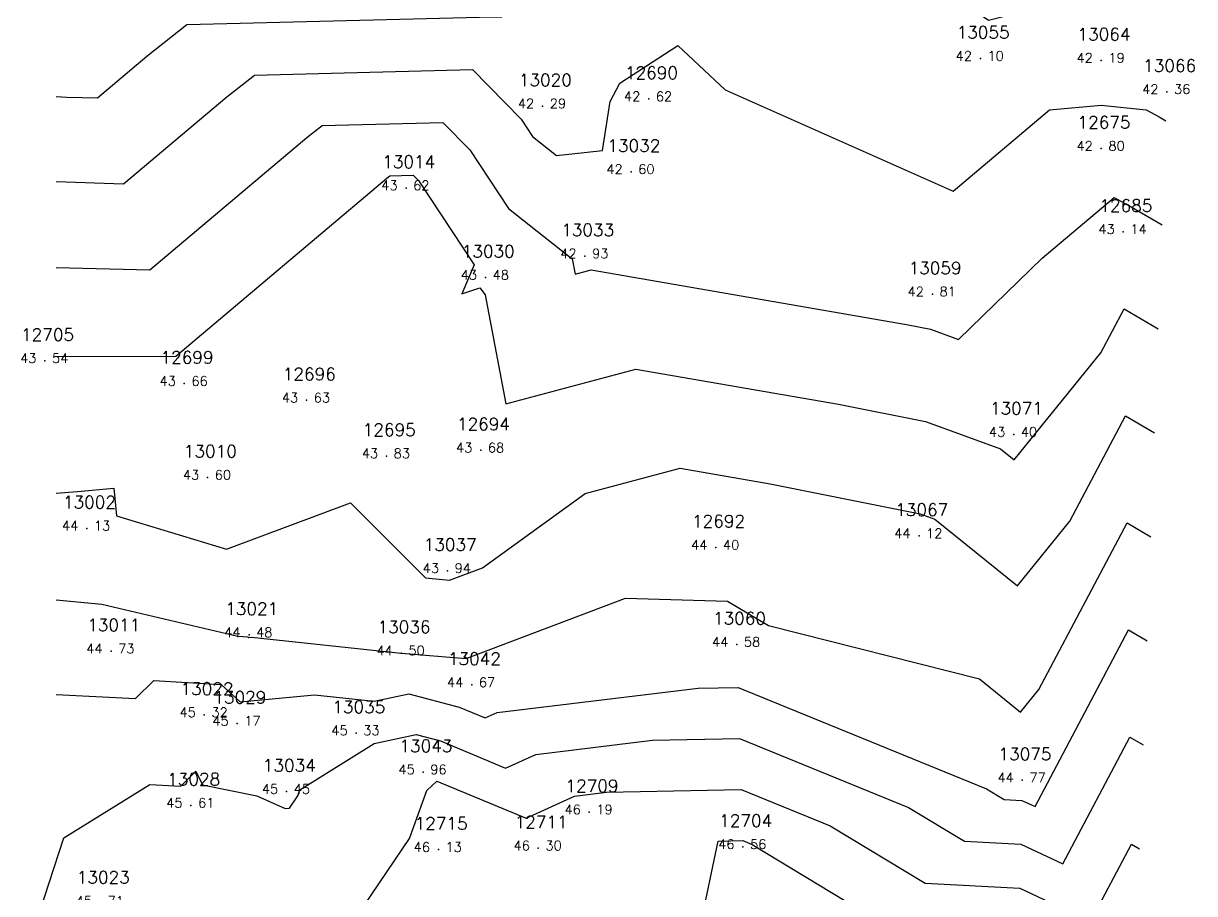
# Model space of a CAD drawing. Header units: millimetres. Extents: x 1412565 to 1412813, y 4931476 to 4931699.
# Drawn here: x 1412788.36 to 1412812.97, y 4931660.49 to 4931678.77 of the extents above; entities that cross this region are included whole.
import ezdxf
from ezdxf.enums import TextEntityAlignment as Align

# ---------------------------------------------------------------- set-up
doc = ezdxf.new("R2010")
doc.units = ezdxf.units.MM
for name, color, linetype in [('CIVIL', 50, 'Continuous'), ('CIVIL-DRAW', 80, 'Continuous'), ('CIVIL-NONAME', 130, 'Continuous'), ('CIVIL-TEXT', 240, 'Continuous'), ('CIVIL-Z', 50, 'Continuous'), ('Tcontours0', 7, 'Continuous'), ('Tcontours1', 7, 'Continuous'), ('Tcontours2', 7, 'Continuous')]:
    doc.layers.add(name, color=color, linetype=linetype)
doc.styles.add('CIVILCADMAIN', font='TXT.SHX')
doc.styles.get("Standard").update_dxf_attribs({"font": 'arial.ttf'})

# ---------------------------------------------------------------- blocks, each defined once
blk = doc.blocks.new('CIVIL-ZZ')
at = {"layer": 'CIVIL-DRAW'}
blk.add_point((0, 0), dxfattribs=at)
at = {"layer": 'CIVIL-NONAME'}
blk.add_attdef('NAME', text='', height=1.8, dxfattribs=at).set_placement((0, 2.1), align=Align.CENTER)
at = {"layer": 'CIVIL-TEXT', "flags": 8}
blk.add_attdef('TEXT', text='', height=2, dxfattribs=at).set_placement((0.2, -3.3), align=Align.CENTER)
at = {"layer": 'CIVIL-Z'}
blk.add_attdef('Z1', text='', height=1.6, dxfattribs=at).set_placement((-0.75, -0.225), align=Align.RIGHT)
blk.add_attdef('Z2', (0.75, -0.225), '', height=1.6, dxfattribs=at)

msp = doc.modelspace()

# ---------------------------------------------------------------- linework, layer by layer
at = {"layer": 'Tcontours0', "elevation": 45}
msp.add_lwpolyline([(1412789.048, 4931664.667), (1412790.715, 4931664.586), (1412791.097, 4931664.967), (1412792.518, 4931664.88), (1412792.912, 4931664.518), (1412794.476, 4931664.66), (1412795.728, 4931664.528), (1412796.458, 4931664.684), (1412797.519, 4931664.402), (1412798.063, 4931664.176), (1412798.316, 4931664.29), (1412802.541, 4931664.802), (1412803.378, 4931664.818), (1412808.596, 4931662.69), (1412808.968, 4931662.465), (1412809.34, 4931662.445), (1412809.618, 4931662.315), (1412811.582, 4931666.025), (1412811.972, 4931665.796)], dxfattribs=at)
at = {"layer": 'Tcontours1'}
for points, elevation in [([(1412789.047, 4931677.234), (1412789.272, 4931677.216), (1412789.916, 4931677.206), (1412790.956, 4931678.083), (1412791.795, 4931678.742), (1412798.225, 4931678.907), (1412798.411, 4931678.909), (1412798.433, 4931678.926), (1412801.443, 4931679.937), (1412802.804, 4931680.548), (1412804.462, 4931680.645), (1412806.943, 4931679.977), (1412808.642, 4931678.833), (1412809.99, 4931679.175), (1412811.711, 4931679.817), (1412811.957, 4931679.818), (1412811.992, 4931679.85), (1412812.014, 4931679.884), (1412812.459, 4931679.656)], 42), ([(1412789.048, 4931673.639), (1412791.015, 4931673.588), (1412794.316, 4931676.371), (1412794.638, 4931676.623), (1412797.174, 4931676.689), (1412797.738, 4931676.112), (1412798.554, 4931674.882), (1412799.894, 4931673.823), (1412799.956, 4931673.499), (1412800.291, 4931673.589), (1412806.916, 4931672.444), (1412807.419, 4931672.343), (1412808.011, 4931672.13), (1412809.769, 4931673.834), (1412811.281, 4931675.111), (1412811.635, 4931674.918), (1412812.289, 4931674.534)], 43), ([(1412789.047, 4931668.902), (1412789.496, 4931668.936), (1412790.257, 4931669.001), (1412790.313, 4931668.422), (1412792.625, 4931667.725), (1412795.234, 4931668.697), (1412796.807, 4931667.12), (1412797.166, 4931667.085), (1412797.312, 4931667.073), (1412798.006, 4931667.334), (1412800.166, 4931668.893), (1412802.162, 4931669.425), (1412804.055, 4931669.098), (1412807.206, 4931668.465), (1412807.512, 4931668.355), (1412809.249, 4931666.95), (1412810.351, 4931668.312), (1412811.522, 4931670.522), (1412812.13, 4931670.165)], 44), ([(1412789.014, 4931656.319), (1412789.229, 4931656.291), (1412792.559, 4931655.395), (1412792.818, 4931655.608), (1412792.76, 4931656.024), (1412792.702, 4931658.044), (1412792.568, 4931658.562), (1412793.138, 4931658.862), (1412793.526, 4931658.687), (1412794.555, 4931658.805), (1412796.47, 4931661.643), (1412796.835, 4931662.656), (1412797.045, 4931662.852), (1412798.922, 4931662.071), (1412799.941, 4931662.534), (1412800.616, 4931662.615), (1412803.443, 4931662.672), (1412805.316, 4931661.908), (1412807.309, 4931660.704), (1412809.298, 4931660.6), (1412810.782, 4931659.902), (1412811.643, 4931661.528), (1412811.814, 4931661.428)], 46)]:
    msp.add_lwpolyline(points, dxfattribs=dict(at, elevation=elevation))
at = {"layer": 'Tcontours2'}
for points, elevation in [([(1412789.048, 4931675.446), (1412790.465, 4931675.397), (1412792.636, 4931677.227), (1412793.217, 4931677.682), (1412797.798, 4931677.8), (1412798.817, 4931676.758), (1412799.058, 4931676.395), (1412799.562, 4931675.996), (1412800.53, 4931676.095), (1412800.689, 4931677.125), (1412800.892, 4931677.516), (1412802.111, 4931678.306), (1412803.108, 4931677.376), (1412807.901, 4931675.241), (1412809.921, 4931676.95), (1412811.01, 4931677.05), (1412811.951, 4931676.951), (1412812.225, 4931676.802), (1412812.368, 4931676.718)], 42.5), ([(1412789.037, 4931671.771), (1412791.564, 4931671.779), (1412795.997, 4931675.515), (1412796.059, 4931675.564), (1412796.55, 4931675.577), (1412796.659, 4931675.465), (1412797.831, 4931673.699), (1412797.569, 4931673.086), (1412797.951, 4931673.216), (1412798.06, 4931673.067), (1412798.496, 4931670.779), (1412801.226, 4931671.507), (1412805.485, 4931670.771), (1412807.313, 4931670.404), (1412808.894, 4931669.834), (1412809.183, 4931669.6), (1412811.002, 4931671.846), (1412811.492, 4931672.771), (1412812.209, 4931672.35)], 43.5), ([(1412789.049, 4931666.66), (1412790.004, 4931666.569), (1412792.868, 4931665.893), (1412793.078, 4931665.88), (1412793.093, 4931665.866), (1412793.153, 4931665.872), (1412796.3, 4931665.54), (1412797.661, 4931665.429), (1412801.01, 4931666.69), (1412803.154, 4931666.627), (1412804.016, 4931666.117), (1412808.449, 4931665.001), (1412809.315, 4931664.301), (1412809.701, 4931664.778), (1412811.552, 4931668.274), (1412812.051, 4931667.981)], 44.5), ([(1412788.695, 4931660.088), (1412789.212, 4931661.658), (1412791.016, 4931662.776), (1412791.67, 4931662.745), (1412791.986, 4931663.061), (1412792.123, 4931662.77), (1412793.262, 4931662.539), (1412793.857, 4931662.272), (1412793.95, 4931662.282), (1412794.125, 4931662.54), (1412794.171, 4931662.67), (1412795.73, 4931663.639), (1412796.615, 4931663.828), (1412797.124, 4931663.693), (1412798.493, 4931663.123), (1412799.129, 4931663.412), (1412801.579, 4931663.709), (1412803.41, 4931663.745), (1412806.956, 4931662.299), (1412808.139, 4931661.585), (1412809.319, 4931661.523), (1412810.2, 4931661.109), (1412811.613, 4931663.776), (1412811.893, 4931663.612)], 45.5), ([(1412802.586, 4931659.826), (1412802.956, 4931661.588), (1412803.476, 4931661.599), (1412803.677, 4931661.517), (1412806.479, 4931659.824)], 46.5)]:
    msp.add_lwpolyline(points, dxfattribs=dict(at, elevation=elevation))

# ---------------------------------------------------------------- block references
at = {"layer": 'CIVIL'}
ref = msp.add_blockref('CIVIL-ZZ', (1412808.47, 4931678.03, 42.1), dxfattribs=dict(at, xscale=0.2, yscale=0.2))
ref.add_attrib('Z2', '10', (1412808.62, 4931677.985), dxfattribs={"layer": 'CIVIL-Z', "height": 0.2, "style": 'CIVILCADMAIN'})
ref.add_attrib('Z1', '42', (1412807.95, 4931677.985), dxfattribs={"layer": 'CIVIL-Z', "height": 0.2, "style": 'CIVILCADMAIN'})
ref.add_attrib('NAME', '13055', (1412807.97, 4931678.45), dxfattribs={"layer": 'CIVIL-NONAME', "height": 0.26, "style": 'CIVILCADMAIN'})
ref = msp.add_blockref('CIVIL-ZZ', (1412811.01, 4931677.99, 42.19), dxfattribs=dict(at, xscale=0.2, yscale=0.2))
ref.add_attrib('Z2', '19', (1412811.16, 4931677.945), dxfattribs={"layer": 'CIVIL-Z', "height": 0.2, "style": 'CIVILCADMAIN'})
ref.add_attrib('Z1', '42', (1412810.49, 4931677.945), dxfattribs={"layer": 'CIVIL-Z', "height": 0.2, "style": 'CIVILCADMAIN'})
ref.add_attrib('NAME', '13064', (1412810.51, 4931678.41), dxfattribs={"layer": 'CIVIL-NONAME', "height": 0.26, "style": 'CIVILCADMAIN'})
ref = msp.add_blockref('CIVIL-ZZ', (1412812.39, 4931677.33, 42.36), dxfattribs=dict(at, xscale=0.2, yscale=0.2))
ref.add_attrib('Z2', '36', (1412812.54, 4931677.285), dxfattribs={"layer": 'CIVIL-Z', "height": 0.2, "style": 'CIVILCADMAIN'})
ref.add_attrib('Z1', '42', (1412811.87, 4931677.285), dxfattribs={"layer": 'CIVIL-Z', "height": 0.2, "style": 'CIVILCADMAIN'})
ref.add_attrib('NAME', '13066', (1412811.89, 4931677.75), dxfattribs={"layer": 'CIVIL-NONAME', "height": 0.26, "style": 'CIVILCADMAIN'})
ref = msp.add_blockref('CIVIL-ZZ', (1412801.5, 4931677.18, 42.62), dxfattribs=dict(at, xscale=0.2, yscale=0.2))
ref.add_attrib('Z2', '62', (1412801.65, 4931677.135), dxfattribs={"layer": 'CIVIL-Z', "height": 0.2, "style": 'CIVILCADMAIN'})
ref.add_attrib('Z1', '42', (1412800.98, 4931677.135), dxfattribs={"layer": 'CIVIL-Z', "height": 0.2, "style": 'CIVILCADMAIN'})
ref.add_attrib('NAME', '12690', (1412801, 4931677.6), dxfattribs={"layer": 'CIVIL-NONAME', "height": 0.26, "style": 'CIVILCADMAIN'})
ref = msp.add_blockref('CIVIL-ZZ', (1412799.27, 4931677.03, 42.29), dxfattribs=dict(at, xscale=0.2, yscale=0.2))
ref.add_attrib('Z2', '29', (1412799.42, 4931676.985), dxfattribs={"layer": 'CIVIL-Z', "height": 0.2, "style": 'CIVILCADMAIN'})
ref.add_attrib('Z1', '42', (1412798.75, 4931676.985), dxfattribs={"layer": 'CIVIL-Z', "height": 0.2, "style": 'CIVILCADMAIN'})
ref.add_attrib('NAME', '13020', (1412798.77, 4931677.45), dxfattribs={"layer": 'CIVIL-NONAME', "height": 0.26, "style": 'CIVILCADMAIN'})
ref = msp.add_blockref('CIVIL-ZZ', (1412811.01, 4931676.14, 42.8), dxfattribs=dict(at, xscale=0.2, yscale=0.2))
ref.add_attrib('Z2', '80', (1412811.16, 4931676.095), dxfattribs={"layer": 'CIVIL-Z', "height": 0.2, "style": 'CIVILCADMAIN'})
ref.add_attrib('Z1', '42', (1412810.49, 4931676.095), dxfattribs={"layer": 'CIVIL-Z', "height": 0.2, "style": 'CIVILCADMAIN'})
ref.add_attrib('NAME', '12675', (1412810.51, 4931676.56), dxfattribs={"layer": 'CIVIL-NONAME', "height": 0.26, "style": 'CIVILCADMAIN'})
ref = msp.add_blockref('CIVIL-ZZ', (1412801.13, 4931675.65, 42.6), dxfattribs=dict(at, xscale=0.2, yscale=0.2))
ref.add_attrib('Z2', '60', (1412801.28, 4931675.605), dxfattribs={"layer": 'CIVIL-Z', "height": 0.2, "style": 'CIVILCADMAIN'})
ref.add_attrib('Z1', '42', (1412800.61, 4931675.605), dxfattribs={"layer": 'CIVIL-Z', "height": 0.2, "style": 'CIVILCADMAIN'})
ref.add_attrib('NAME', '13032', (1412800.63, 4931676.07), dxfattribs={"layer": 'CIVIL-NONAME', "height": 0.26, "style": 'CIVILCADMAIN'})
ref = msp.add_blockref('CIVIL-ZZ', (1412796.4, 4931675.31, 43.62), dxfattribs=dict(at, xscale=0.2, yscale=0.2))
ref.add_attrib('Z2', '62', (1412796.55, 4931675.265), dxfattribs={"layer": 'CIVIL-Z', "height": 0.2, "style": 'CIVILCADMAIN'})
ref.add_attrib('Z1', '43', (1412795.88, 4931675.265), dxfattribs={"layer": 'CIVIL-Z', "height": 0.2, "style": 'CIVILCADMAIN'})
ref.add_attrib('NAME', '13014', (1412795.9, 4931675.73), dxfattribs={"layer": 'CIVIL-NONAME', "height": 0.26, "style": 'CIVILCADMAIN'})
ref = msp.add_blockref('CIVIL-ZZ', (1412811.47, 4931674.39, 43.14), dxfattribs=dict(at, xscale=0.2, yscale=0.2))
ref.add_attrib('Z2', '14', (1412811.62, 4931674.345), dxfattribs={"layer": 'CIVIL-Z', "height": 0.2, "style": 'CIVILCADMAIN'})
ref.add_attrib('Z1', '43', (1412810.95, 4931674.345), dxfattribs={"layer": 'CIVIL-Z', "height": 0.2, "style": 'CIVILCADMAIN'})
ref.add_attrib('NAME', '12685', (1412810.97, 4931674.81), dxfattribs={"layer": 'CIVIL-NONAME', "height": 0.26, "style": 'CIVILCADMAIN'})
ref = msp.add_blockref('CIVIL-ZZ', (1412800.16, 4931673.88, 42.93), dxfattribs=dict(at, xscale=0.2, yscale=0.2))
ref.add_attrib('Z2', '93', (1412800.31, 4931673.835), dxfattribs={"layer": 'CIVIL-Z', "height": 0.2, "style": 'CIVILCADMAIN'})
ref.add_attrib('Z1', '42', (1412799.64, 4931673.835), dxfattribs={"layer": 'CIVIL-Z', "height": 0.2, "style": 'CIVILCADMAIN'})
ref.add_attrib('NAME', '13033', (1412799.66, 4931674.3), dxfattribs={"layer": 'CIVIL-NONAME', "height": 0.26, "style": 'CIVILCADMAIN'})
ref = msp.add_blockref('CIVIL-ZZ', (1412798.07, 4931673.43, 43.48), dxfattribs=dict(at, xscale=0.2, yscale=0.2))
ref.add_attrib('Z2', '48', (1412798.22, 4931673.385), dxfattribs={"layer": 'CIVIL-Z', "height": 0.2, "style": 'CIVILCADMAIN'})
ref.add_attrib('Z1', '43', (1412797.55, 4931673.385), dxfattribs={"layer": 'CIVIL-Z', "height": 0.2, "style": 'CIVILCADMAIN'})
ref.add_attrib('NAME', '13030', (1412797.57, 4931673.85), dxfattribs={"layer": 'CIVIL-NONAME', "height": 0.26, "style": 'CIVILCADMAIN'})
ref = msp.add_blockref('CIVIL-ZZ', (1412807.46, 4931673.08, 42.81), dxfattribs=dict(at, xscale=0.2, yscale=0.2))
ref.add_attrib('Z2', '81', (1412807.61, 4931673.035), dxfattribs={"layer": 'CIVIL-Z', "height": 0.2, "style": 'CIVILCADMAIN'})
ref.add_attrib('Z1', '42', (1412806.94, 4931673.035), dxfattribs={"layer": 'CIVIL-Z', "height": 0.2, "style": 'CIVILCADMAIN'})
ref.add_attrib('NAME', '13059', (1412806.96, 4931673.5), dxfattribs={"layer": 'CIVIL-NONAME', "height": 0.26, "style": 'CIVILCADMAIN'})
ref = msp.add_blockref('CIVIL-ZZ', (1412788.81, 4931671.68, 43.54), dxfattribs=dict(at, xscale=0.2, yscale=0.2))
ref.add_attrib('Z2', '54', (1412788.96, 4931671.635), dxfattribs={"layer": 'CIVIL-Z', "height": 0.2, "style": 'CIVILCADMAIN'})
ref.add_attrib('Z1', '43', (1412788.29, 4931671.635), dxfattribs={"layer": 'CIVIL-Z', "height": 0.2, "style": 'CIVILCADMAIN'})
ref.add_attrib('NAME', '12705', (1412788.31, 4931672.1), dxfattribs={"layer": 'CIVIL-NONAME', "height": 0.26, "style": 'CIVILCADMAIN'})
ref = msp.add_blockref('CIVIL-ZZ', (1412791.74, 4931671.2, 43.66), dxfattribs=dict(at, xscale=0.2, yscale=0.2))
ref.add_attrib('Z2', '66', (1412791.89, 4931671.155), dxfattribs={"layer": 'CIVIL-Z', "height": 0.2, "style": 'CIVILCADMAIN'})
ref.add_attrib('Z1', '43', (1412791.22, 4931671.155), dxfattribs={"layer": 'CIVIL-Z', "height": 0.2, "style": 'CIVILCADMAIN'})
ref.add_attrib('NAME', '12699', (1412791.24, 4931671.62), dxfattribs={"layer": 'CIVIL-NONAME', "height": 0.26, "style": 'CIVILCADMAIN'})
ref = msp.add_blockref('CIVIL-ZZ', (1412794.31, 4931670.85, 43.63), dxfattribs=dict(at, xscale=0.2, yscale=0.2))
ref.add_attrib('Z2', '63', (1412794.46, 4931670.805), dxfattribs={"layer": 'CIVIL-Z', "height": 0.2, "style": 'CIVILCADMAIN'})
ref.add_attrib('Z1', '43', (1412793.79, 4931670.805), dxfattribs={"layer": 'CIVIL-Z', "height": 0.2, "style": 'CIVILCADMAIN'})
ref.add_attrib('NAME', '12696', (1412793.81, 4931671.27), dxfattribs={"layer": 'CIVIL-NONAME', "height": 0.26, "style": 'CIVILCADMAIN'})
ref = msp.add_blockref('CIVIL-ZZ', (1412809.17, 4931670.13, 43.4), dxfattribs=dict(at, xscale=0.2, yscale=0.2))
ref.add_attrib('Z2', '40', (1412809.32, 4931670.085), dxfattribs={"layer": 'CIVIL-Z', "height": 0.2, "style": 'CIVILCADMAIN'})
ref.add_attrib('Z1', '43', (1412808.65, 4931670.085), dxfattribs={"layer": 'CIVIL-Z', "height": 0.2, "style": 'CIVILCADMAIN'})
ref.add_attrib('NAME', '13071', (1412808.67, 4931670.55), dxfattribs={"layer": 'CIVIL-NONAME', "height": 0.26, "style": 'CIVILCADMAIN'})
ref = msp.add_blockref('CIVIL-ZZ', (1412795.99, 4931669.68, 43.83), dxfattribs=dict(at, xscale=0.2, yscale=0.2))
ref.add_attrib('Z2', '83', (1412796.14, 4931669.635), dxfattribs={"layer": 'CIVIL-Z', "height": 0.2, "style": 'CIVILCADMAIN'})
ref.add_attrib('Z1', '43', (1412795.47, 4931669.635), dxfattribs={"layer": 'CIVIL-Z', "height": 0.2, "style": 'CIVILCADMAIN'})
ref.add_attrib('NAME', '12695', (1412795.49, 4931670.1), dxfattribs={"layer": 'CIVIL-NONAME', "height": 0.26, "style": 'CIVILCADMAIN'})
ref = msp.add_blockref('CIVIL-ZZ', (1412797.97, 4931669.8, 43.68), dxfattribs=dict(at, xscale=0.2, yscale=0.2))
ref.add_attrib('Z2', '68', (1412798.12, 4931669.755), dxfattribs={"layer": 'CIVIL-Z', "height": 0.2, "style": 'CIVILCADMAIN'})
ref.add_attrib('Z1', '43', (1412797.45, 4931669.755), dxfattribs={"layer": 'CIVIL-Z', "height": 0.2, "style": 'CIVILCADMAIN'})
ref.add_attrib('NAME', '12694', (1412797.47, 4931670.22), dxfattribs={"layer": 'CIVIL-NONAME', "height": 0.26, "style": 'CIVILCADMAIN'})
ref = msp.add_blockref('CIVIL-ZZ', (1412792.23, 4931669.23, 43.6), dxfattribs=dict(at, xscale=0.2, yscale=0.2))
ref.add_attrib('Z2', '60', (1412792.38, 4931669.185), dxfattribs={"layer": 'CIVIL-Z', "height": 0.2, "style": 'CIVILCADMAIN'})
ref.add_attrib('Z1', '43', (1412791.71, 4931669.185), dxfattribs={"layer": 'CIVIL-Z', "height": 0.2, "style": 'CIVILCADMAIN'})
ref.add_attrib('NAME', '13010', (1412791.73, 4931669.65), dxfattribs={"layer": 'CIVIL-NONAME', "height": 0.26, "style": 'CIVILCADMAIN'})
ref = msp.add_blockref('CIVIL-ZZ', (1412789.69, 4931668.16, 44.13), dxfattribs=dict(at, xscale=0.2, yscale=0.2))
ref.add_attrib('Z2', '13', (1412789.84, 4931668.115), dxfattribs={"layer": 'CIVIL-Z', "height": 0.2, "style": 'CIVILCADMAIN'})
ref.add_attrib('Z1', '44', (1412789.17, 4931668.115), dxfattribs={"layer": 'CIVIL-Z', "height": 0.2, "style": 'CIVILCADMAIN'})
ref.add_attrib('NAME', '13002', (1412789.19, 4931668.58), dxfattribs={"layer": 'CIVIL-NONAME', "height": 0.26, "style": 'CIVILCADMAIN'})
ref = msp.add_blockref('CIVIL-ZZ', (1412807.18, 4931668, 44.12), dxfattribs=dict(at, xscale=0.2, yscale=0.2))
ref.add_attrib('Z2', '12', (1412807.33, 4931667.955), dxfattribs={"layer": 'CIVIL-Z', "height": 0.2, "style": 'CIVILCADMAIN'})
ref.add_attrib('Z1', '44', (1412806.66, 4931667.955), dxfattribs={"layer": 'CIVIL-Z', "height": 0.2, "style": 'CIVILCADMAIN'})
ref.add_attrib('NAME', '13067', (1412806.68, 4931668.42), dxfattribs={"layer": 'CIVIL-NONAME', "height": 0.26, "style": 'CIVILCADMAIN'})
ref = msp.add_blockref('CIVIL-ZZ', (1412802.91, 4931667.76, 44.4), dxfattribs=dict(at, xscale=0.2, yscale=0.2))
ref.add_attrib('Z2', '40', (1412803.06, 4931667.715), dxfattribs={"layer": 'CIVIL-Z', "height": 0.2, "style": 'CIVILCADMAIN'})
ref.add_attrib('Z1', '44', (1412802.39, 4931667.715), dxfattribs={"layer": 'CIVIL-Z', "height": 0.2, "style": 'CIVILCADMAIN'})
ref.add_attrib('NAME', '12692', (1412802.41, 4931668.18), dxfattribs={"layer": 'CIVIL-NONAME', "height": 0.26, "style": 'CIVILCADMAIN'})
ref = msp.add_blockref('CIVIL-ZZ', (1412797.27, 4931667.27, 43.94), dxfattribs=dict(at, xscale=0.2, yscale=0.2))
ref.add_attrib('Z2', '94', (1412797.42, 4931667.225), dxfattribs={"layer": 'CIVIL-Z', "height": 0.2, "style": 'CIVILCADMAIN'})
ref.add_attrib('Z1', '43', (1412796.75, 4931667.225), dxfattribs={"layer": 'CIVIL-Z', "height": 0.2, "style": 'CIVILCADMAIN'})
ref.add_attrib('NAME', '13037', (1412796.77, 4931667.69), dxfattribs={"layer": 'CIVIL-NONAME', "height": 0.26, "style": 'CIVILCADMAIN'})
ref = msp.add_blockref('CIVIL-ZZ', (1412793.1, 4931665.92, 44.48), dxfattribs=dict(at, xscale=0.2, yscale=0.2))
ref.add_attrib('Z2', '48', (1412793.25, 4931665.875), dxfattribs={"layer": 'CIVIL-Z', "height": 0.2, "style": 'CIVILCADMAIN'})
ref.add_attrib('Z1', '44', (1412792.58, 4931665.875), dxfattribs={"layer": 'CIVIL-Z', "height": 0.2, "style": 'CIVILCADMAIN'})
ref.add_attrib('NAME', '13021', (1412792.6, 4931666.34), dxfattribs={"layer": 'CIVIL-NONAME', "height": 0.26, "style": 'CIVILCADMAIN'})
ref = msp.add_blockref('CIVIL-ZZ', (1412790.2, 4931665.58, 44.73), dxfattribs=dict(at, xscale=0.2, yscale=0.2))
ref.add_attrib('Z2', '73', (1412790.35, 4931665.535), dxfattribs={"layer": 'CIVIL-Z', "height": 0.2, "style": 'CIVILCADMAIN'})
ref.add_attrib('Z1', '44', (1412789.68, 4931665.535), dxfattribs={"layer": 'CIVIL-Z', "height": 0.2, "style": 'CIVILCADMAIN'})
ref.add_attrib('NAME', '13011', (1412789.7, 4931666), dxfattribs={"layer": 'CIVIL-NONAME', "height": 0.26, "style": 'CIVILCADMAIN'})
ref = msp.add_blockref('CIVIL-ZZ', (1412796.3, 4931665.54, 44.5), dxfattribs=dict(at, xscale=0.2, yscale=0.2))
ref.add_attrib('Z2', '50', (1412796.45, 4931665.495), dxfattribs={"layer": 'CIVIL-Z', "height": 0.2, "style": 'CIVILCADMAIN'})
ref.add_attrib('Z1', '44', (1412795.78, 4931665.495), dxfattribs={"layer": 'CIVIL-Z', "height": 0.2, "style": 'CIVILCADMAIN'})
ref.add_attrib('NAME', '13036', (1412795.8, 4931665.96), dxfattribs={"layer": 'CIVIL-NONAME', "height": 0.26, "style": 'CIVILCADMAIN'})
ref = msp.add_blockref('CIVIL-ZZ', (1412803.35, 4931665.72, 44.58), dxfattribs=dict(at, xscale=0.2, yscale=0.2))
ref.add_attrib('Z2', '58', (1412803.5, 4931665.675), dxfattribs={"layer": 'CIVIL-Z', "height": 0.2, "style": 'CIVILCADMAIN'})
ref.add_attrib('Z1', '44', (1412802.83, 4931665.675), dxfattribs={"layer": 'CIVIL-Z', "height": 0.2, "style": 'CIVILCADMAIN'})
ref.add_attrib('NAME', '13060', (1412802.85, 4931666.14), dxfattribs={"layer": 'CIVIL-NONAME', "height": 0.26, "style": 'CIVILCADMAIN'})
ref = msp.add_blockref('CIVIL-ZZ', (1412797.78, 4931664.87, 44.67), dxfattribs=dict(at, xscale=0.2, yscale=0.2))
ref.add_attrib('Z2', '67', (1412797.93, 4931664.825), dxfattribs={"layer": 'CIVIL-Z', "height": 0.2, "style": 'CIVILCADMAIN'})
ref.add_attrib('Z1', '44', (1412797.26, 4931664.825), dxfattribs={"layer": 'CIVIL-Z', "height": 0.2, "style": 'CIVILCADMAIN'})
ref.add_attrib('NAME', '13042', (1412797.28, 4931665.29), dxfattribs={"layer": 'CIVIL-NONAME', "height": 0.26, "style": 'CIVILCADMAIN'})
ref = msp.add_blockref('CIVIL-ZZ', (1412792.16, 4931664.24, 45.32), dxfattribs=dict(at, xscale=0.2, yscale=0.2))
ref.add_attrib('Z2', '32', (1412792.31, 4931664.195), dxfattribs={"layer": 'CIVIL-Z', "height": 0.2, "style": 'CIVILCADMAIN'})
ref.add_attrib('Z1', '45', (1412791.64, 4931664.195), dxfattribs={"layer": 'CIVIL-Z', "height": 0.2, "style": 'CIVILCADMAIN'})
ref.add_attrib('NAME', '13022', (1412791.66, 4931664.66), dxfattribs={"layer": 'CIVIL-NONAME', "height": 0.26, "style": 'CIVILCADMAIN'})
ref = msp.add_blockref('CIVIL-ZZ', (1412792.85, 4931664.06, 45.17), dxfattribs=dict(at, xscale=0.2, yscale=0.2))
ref.add_attrib('Z2', '17', (1412793, 4931664.015), dxfattribs={"layer": 'CIVIL-Z', "height": 0.2, "style": 'CIVILCADMAIN'})
ref.add_attrib('Z1', '45', (1412792.33, 4931664.015), dxfattribs={"layer": 'CIVIL-Z', "height": 0.2, "style": 'CIVILCADMAIN'})
ref.add_attrib('NAME', '13029', (1412792.35, 4931664.48), dxfattribs={"layer": 'CIVIL-NONAME', "height": 0.26, "style": 'CIVILCADMAIN'})
ref = msp.add_blockref('CIVIL-ZZ', (1412795.35, 4931663.86, 45.33), dxfattribs=dict(at, xscale=0.2, yscale=0.2))
ref.add_attrib('Z2', '33', (1412795.5, 4931663.815), dxfattribs={"layer": 'CIVIL-Z', "height": 0.2, "style": 'CIVILCADMAIN'})
ref.add_attrib('Z1', '45', (1412794.83, 4931663.815), dxfattribs={"layer": 'CIVIL-Z', "height": 0.2, "style": 'CIVILCADMAIN'})
ref.add_attrib('NAME', '13035', (1412794.85, 4931664.28), dxfattribs={"layer": 'CIVIL-NONAME', "height": 0.26, "style": 'CIVILCADMAIN'})
ref = msp.add_blockref('CIVIL-ZZ', (1412796.76, 4931663.04, 45.96), dxfattribs=dict(at, xscale=0.2, yscale=0.2))
ref.add_attrib('Z2', '96', (1412796.91, 4931662.995), dxfattribs={"layer": 'CIVIL-Z', "height": 0.2, "style": 'CIVILCADMAIN'})
ref.add_attrib('Z1', '45', (1412796.24, 4931662.995), dxfattribs={"layer": 'CIVIL-Z', "height": 0.2, "style": 'CIVILCADMAIN'})
ref.add_attrib('NAME', '13043', (1412796.26, 4931663.46), dxfattribs={"layer": 'CIVIL-NONAME', "height": 0.26, "style": 'CIVILCADMAIN'})
ref = msp.add_blockref('CIVIL-ZZ', (1412809.35, 4931662.87, 44.77), dxfattribs=dict(at, xscale=0.2, yscale=0.2))
ref.add_attrib('Z2', '77', (1412809.5, 4931662.825), dxfattribs={"layer": 'CIVIL-Z', "height": 0.2, "style": 'CIVILCADMAIN'})
ref.add_attrib('Z1', '44', (1412808.83, 4931662.825), dxfattribs={"layer": 'CIVIL-Z', "height": 0.2, "style": 'CIVILCADMAIN'})
ref.add_attrib('NAME', '13075', (1412808.85, 4931663.29), dxfattribs={"layer": 'CIVIL-NONAME', "height": 0.26, "style": 'CIVILCADMAIN'})
ref = msp.add_blockref('CIVIL-ZZ', (1412793.89, 4931662.63, 45.45), dxfattribs=dict(at, xscale=0.2, yscale=0.2))
ref.add_attrib('Z2', '45', (1412794.04, 4931662.585), dxfattribs={"layer": 'CIVIL-Z', "height": 0.2, "style": 'CIVILCADMAIN'})
ref.add_attrib('Z1', '45', (1412793.37, 4931662.585), dxfattribs={"layer": 'CIVIL-Z', "height": 0.2, "style": 'CIVILCADMAIN'})
ref.add_attrib('NAME', '13034', (1412793.39, 4931663.05), dxfattribs={"layer": 'CIVIL-NONAME', "height": 0.26, "style": 'CIVILCADMAIN'})
ref = msp.add_blockref('CIVIL-ZZ', (1412791.88, 4931662.34, 45.61), dxfattribs=dict(at, xscale=0.2, yscale=0.2))
ref.add_attrib('Z2', '61', (1412792.03, 4931662.295), dxfattribs={"layer": 'CIVIL-Z', "height": 0.2, "style": 'CIVILCADMAIN'})
ref.add_attrib('Z1', '45', (1412791.36, 4931662.295), dxfattribs={"layer": 'CIVIL-Z', "height": 0.2, "style": 'CIVILCADMAIN'})
ref.add_attrib('NAME', '13028', (1412791.38, 4931662.76), dxfattribs={"layer": 'CIVIL-NONAME', "height": 0.26, "style": 'CIVILCADMAIN'})
ref = msp.add_blockref('CIVIL-ZZ', (1412800.25, 4931662.2, 46.19), dxfattribs=dict(at, xscale=0.2, yscale=0.2))
ref.add_attrib('Z2', '19', (1412800.4, 4931662.155), dxfattribs={"layer": 'CIVIL-Z', "height": 0.2, "style": 'CIVILCADMAIN'})
ref.add_attrib('Z1', '46', (1412799.73, 4931662.155), dxfattribs={"layer": 'CIVIL-Z', "height": 0.2, "style": 'CIVILCADMAIN'})
ref.add_attrib('NAME', '12709', (1412799.75, 4931662.62), dxfattribs={"layer": 'CIVIL-NONAME', "height": 0.26, "style": 'CIVILCADMAIN'})
ref = msp.add_blockref('CIVIL-ZZ', (1412797.08, 4931661.41, 46.13), dxfattribs=dict(at, xscale=0.2, yscale=0.2))
ref.add_attrib('Z2', '13', (1412797.23, 4931661.365), dxfattribs={"layer": 'CIVIL-Z', "height": 0.2, "style": 'CIVILCADMAIN'})
ref.add_attrib('Z1', '46', (1412796.56, 4931661.365), dxfattribs={"layer": 'CIVIL-Z', "height": 0.2, "style": 'CIVILCADMAIN'})
ref.add_attrib('NAME', '12715', (1412796.58, 4931661.83), dxfattribs={"layer": 'CIVIL-NONAME', "height": 0.26, "style": 'CIVILCADMAIN'})
ref = msp.add_blockref('CIVIL-ZZ', (1412799.18, 4931661.44, 46.3), dxfattribs=dict(at, xscale=0.2, yscale=0.2))
ref.add_attrib('Z2', '30', (1412799.33, 4931661.395), dxfattribs={"layer": 'CIVIL-Z', "height": 0.2, "style": 'CIVILCADMAIN'})
ref.add_attrib('Z1', '46', (1412798.66, 4931661.395), dxfattribs={"layer": 'CIVIL-Z', "height": 0.2, "style": 'CIVILCADMAIN'})
ref.add_attrib('NAME', '12711', (1412798.68, 4931661.86), dxfattribs={"layer": 'CIVIL-NONAME', "height": 0.26, "style": 'CIVILCADMAIN'})
ref = msp.add_blockref('CIVIL-ZZ', (1412803.48, 4931661.47, 46.56), dxfattribs=dict(at, xscale=0.2, yscale=0.2))
ref.add_attrib('Z2', '56', (1412803.63, 4931661.425), dxfattribs={"layer": 'CIVIL-Z', "height": 0.2, "style": 'CIVILCADMAIN'})
ref.add_attrib('Z1', '46', (1412802.96, 4931661.425), dxfattribs={"layer": 'CIVIL-Z', "height": 0.2, "style": 'CIVILCADMAIN'})
ref.add_attrib('NAME', '12704', (1412802.98, 4931661.89), dxfattribs={"layer": 'CIVIL-NONAME', "height": 0.26, "style": 'CIVILCADMAIN'})
ref = msp.add_blockref('CIVIL-ZZ', (1412789.98, 4931660.28, 45.71), dxfattribs=dict(at, xscale=0.2, yscale=0.2))
ref.add_attrib('Z2', '71', (1412790.13, 4931660.235), dxfattribs={"layer": 'CIVIL-Z', "height": 0.2, "style": 'CIVILCADMAIN'})
ref.add_attrib('Z1', '45', (1412789.46, 4931660.235), dxfattribs={"layer": 'CIVIL-Z', "height": 0.2, "style": 'CIVILCADMAIN'})
ref.add_attrib('NAME', '13023', (1412789.48, 4931660.7), dxfattribs={"layer": 'CIVIL-NONAME', "height": 0.26, "style": 'CIVILCADMAIN'})

doc.saveas('drawing.dxf')
